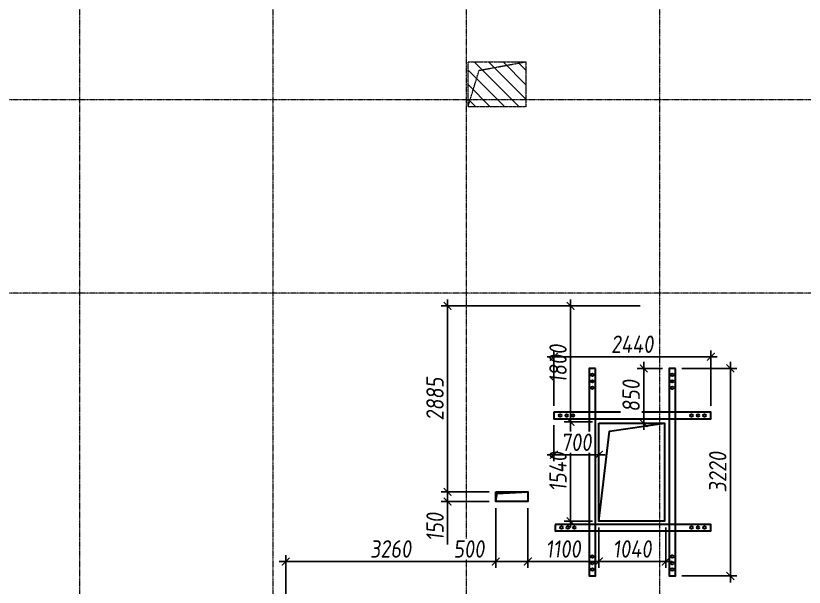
# Model space of a CAD drawing. Header units: millimetres. Extents: x -233751 to 529254, y -907864 to 285890.
# Drawn here: x -210224 to -197985, y -91964 to -83096 of the extents above; entities that cross this region are included whole.
import ezdxf

# ---------------------------------------------------------------- set-up
doc = ezdxf.new("R2010")
doc.units = ezdxf.units.MM
doc.linetypes.add('ADSK_Штриховая_ш2 п1', pattern=[3, 2, -1])
doc.linetypes.add('осевая', pattern=[2, 1.25, -0.25, 0.25, -0.25])
doc.layers.get('0').update_dxf_attribs({"lineweight": 30})
doc.layers.get('Defpoints').update_dxf_attribs({"lineweight": 0})
for name, color, linetype, lineweight in [('КР_Металл', 3, 'Continuous', 30), ('КР_Новые отверстия', 5, 'Continuous', 30), ('КР_Оси', 7, 'Continuous', 5), ('КР_Размеры отверстия', 7, 'Continuous', 5), ('КР_Размеры усиление', 1, 'Continuous', 5), ('КР_Сущ отверстия', 6, 'Continuous', 15)]:
    doc.layers.add(name, color=color, linetype=linetype, lineweight=lineweight)
doc.styles.add('ISOCPEUR', font='isocpeur.ttf', dxfattribs={"width": 0.85, "oblique": 7})
doc.dimstyles.new('R_100', dxfattribs={"dimtxt": 270, "dimasz": 120, "dimexe": 100, "dimexo": 100, "dimgap": 60, "dimtad": 1, "dimdec": 0, "dimrnd": 5, "dimzin": 0, "dimdsep": 46, "dimtxsty": 'ISOCPEUR', "dimblk": 'ARCHTICK', "dimcen": 0, "dimdle": 100, "dimclrd": 256, "dimclre": 256, "dimclrt": 256, "dimadec": 0, "dimazin": 0, "dimtfac": 2, "dimtdec": 0, "dimtmove": 0, "dimatfit": 3, "dimfxl": 1, "dimtvp": 3, "dimtfill": 1, "dimtolj": 1, "dimtzin": 0, "dimarcsym": 0})

# ---------------------------------------------------------------- blocks, each defined once
blk = doc.blocks.new('*U2186')
at = {"color": 0, "linetype": 'ByBlock', "lineweight": -2, "ltscale": 10}
blk.add_line((0, 0), (-71487, 0), dxfattribs=at)
blk = doc.blocks.new('*U2187')
at = {"color": 0, "linetype": 'ByBlock', "lineweight": -2, "ltscale": 10}
blk.add_line((0, 0), (-71487, 0), dxfattribs=at)
blk = doc.blocks.new('*U2195')
at = {"color": 0, "linetype": 'ByBlock', "lineweight": -2, "ltscale": 10}
blk.add_line((0, 0), (0, -53278), dxfattribs=at)
blk = doc.blocks.new('*U2196')
at = {"color": 0, "linetype": 'ByBlock', "lineweight": -2, "ltscale": 10}
blk.add_line((0, 0), (0, -53278), dxfattribs=at)
blk = doc.blocks.new('*U2197')
at = {"color": 0, "linetype": 'ByBlock', "lineweight": -2, "ltscale": 10}
blk.add_line((0, 0), (0, -53278), dxfattribs=at)
blk = doc.blocks.new('*U2198')
at = {"color": 0, "linetype": 'ByBlock', "lineweight": -2, "ltscale": 10}
blk.add_line((0, 0), (0, -53278), dxfattribs=at)
blk = doc.blocks.new('_ArchTick')
at = {"color": 0, "linetype": 'ByBlock', "const_width": 0.15}
blk.add_lwpolyline([(-0.5, -0.5), (0.5, 0.5)], dxfattribs=at)
blk = doc.blocks.new('*D1220')
at = {"layer": 'Defpoints', "color": 0, "transparency": 16777216}
for p in [(-201612, -89398), (-201173, -89398), (-201173, -90939)]:
    blk.add_point(p, dxfattribs=at)
at = {"layer": 'КР_Размеры отверстия', "lineweight": -2, "transparency": 16777216}
for p, q in [((-201612, -91039), (-201612, -89298)), ((-201273, -89398), (-201712, -89398)), ((-201273, -90939), (-201712, -90939))]:
    blk.add_line(p, q, dxfattribs=at)
at = {"layer": 'КР_Размеры отверстия', "lineweight": -2, "transparency": 16777216, "xscale": 120, "yscale": 120, "zscale": 120}
for p, rotation in [((-201612, -89398), 90), ((-201612, -90939), 270)]:
    blk.add_blockref('_ArchTick', p, dxfattribs=dict(at, rotation=rotation))
at = {"layer": 'КР_Размеры отверстия', "transparency": 16777216, "insert": (-201807, -90169), "char_height": 270, "attachment_point": 5, "rotation": 90, "style": 'ISOCPEUR', "bg_fill": 3, "box_fill_scale": 1.1, "bg_fill_color": 256, "bg_fill_true_color": 13158600, "bg_fill_transparency": 0}
blk.add_mtext('\\A1;1540', dxfattribs=at)
blk = doc.blocks.new('*D1221')
at = {"layer": 'Defpoints', "color": 0, "transparency": 16777216}
for p in [(-201612, -87599), (-200434, -87599), (-201173, -89398)]:
    blk.add_point(p, dxfattribs=at)
at = {"layer": 'КР_Размеры отверстия', "lineweight": -2, "transparency": 16777216}
for p, q in [((-201612, -89498), (-201612, -87499)), ((-200534, -87599), (-201712, -87599)), ((-201273, -89398), (-201712, -89398))]:
    blk.add_line(p, q, dxfattribs=at)
at = {"layer": 'КР_Размеры отверстия', "lineweight": -2, "transparency": 16777216, "xscale": 120, "yscale": 120, "zscale": 120}
for p, rotation in [((-201612, -87599), 90), ((-201612, -89398), 270)]:
    blk.add_blockref('_ArchTick', p, dxfattribs=dict(at, rotation=rotation))
at = {"layer": 'КР_Размеры отверстия', "transparency": 16777216, "insert": (-201807, -88499), "char_height": 270, "attachment_point": 5, "rotation": 90, "style": 'ISOCPEUR', "bg_fill": 3, "box_fill_scale": 1.1, "bg_fill_color": 256, "bg_fill_true_color": 13158600, "bg_fill_transparency": 0}
blk.add_mtext('\\A1;1800', dxfattribs=at)
blk = doc.blocks.new('*D1211')
at = {"layer": 'Defpoints', "color": 0, "transparency": 16777216}
for p in [(-202774, -90485), (-203521, -90635), (-202774, -90635)]:
    blk.add_point(p, dxfattribs=at)
at = {"layer": 'КР_Размеры отверстия', "lineweight": -2, "transparency": 16777216}
for p, q in [((-203521, -90385), (-203521, -90635)), ((-202874, -90485), (-203621, -90485)), ((-202874, -90635), (-203621, -90635)), ((-203521, -90635), (-203521, -91299))]:
    blk.add_line(p, q, dxfattribs=at)
at = {"layer": 'КР_Размеры отверстия', "lineweight": -2, "transparency": 16777216, "xscale": 120, "yscale": 120, "zscale": 120}
for p, rotation in [((-203521, -90485), 90), ((-203521, -90635), 270)]:
    blk.add_blockref('_ArchTick', p, dxfattribs=dict(at, rotation=rotation))
at = {"layer": 'КР_Размеры отверстия', "transparency": 16777216, "insert": (-203716, -91027), "char_height": 270, "attachment_point": 5, "rotation": 90, "style": 'ISOCPEUR', "bg_fill": 3, "box_fill_scale": 1.1, "bg_fill_color": 256, "bg_fill_true_color": 13158600, "bg_fill_transparency": 0}
blk.add_mtext('\\A1;150', dxfattribs=at)
blk = doc.blocks.new('*D1212')
at = {"layer": 'Defpoints', "color": 0, "transparency": 16777216}
for p in [(-203521, -87599), (-200434, -87599), (-202774, -90485)]:
    blk.add_point(p, dxfattribs=at)
at = {"layer": 'КР_Размеры отверстия', "lineweight": -2, "transparency": 16777216}
for p, q in [((-203521, -90585), (-203521, -87499)), ((-200534, -87599), (-203621, -87599)), ((-202874, -90485), (-203621, -90485))]:
    blk.add_line(p, q, dxfattribs=at)
at = {"layer": 'КР_Размеры отверстия', "lineweight": -2, "transparency": 16777216, "xscale": 120, "yscale": 120, "zscale": 120}
for p, rotation in [((-203521, -87599), 90), ((-203521, -90485), 270)]:
    blk.add_blockref('_ArchTick', p, dxfattribs=dict(at, rotation=rotation))
at = {"layer": 'КР_Размеры отверстия', "transparency": 16777216, "insert": (-203716, -89042), "char_height": 270, "attachment_point": 5, "rotation": 90, "style": 'ISOCPEUR', "bg_fill": 3, "box_fill_scale": 1.1, "bg_fill_color": 256, "bg_fill_true_color": 13158600, "bg_fill_transparency": 0}
blk.add_mtext('\\A1;2885', dxfattribs=at)
blk = doc.blocks.new('*D1213')
at = {"layer": 'Defpoints', "color": 0, "transparency": 16777216}
for p in [(-201173, -90939), (-200134, -90939), (-201173, -91565)]:
    blk.add_point(p, dxfattribs=at)
at = {"layer": 'КР_Размеры отверстия', "lineweight": -2, "transparency": 16777216}
for p, q in [((-201173, -91039), (-201173, -91665)), ((-200134, -91039), (-200134, -91665)), ((-200034, -91565), (-201273, -91565))]:
    blk.add_line(p, q, dxfattribs=at)
at = {"layer": 'КР_Размеры отверстия', "lineweight": -2, "transparency": 16777216, "xscale": 120, "yscale": 120, "zscale": 120, "rotation": 180}
blk.add_blockref('_ArchTick', (-201173, -91565), dxfattribs=at)
at = {"layer": 'КР_Размеры отверстия', "lineweight": -2, "transparency": 16777216, "xscale": 120, "yscale": 120, "zscale": 120}
blk.add_blockref('_ArchTick', (-200134, -91565), dxfattribs=at)
at = {"layer": 'КР_Размеры отверстия', "transparency": 16777216, "insert": (-200654, -91370), "char_height": 270, "attachment_point": 5, "style": 'ISOCPEUR', "bg_fill": 3, "box_fill_scale": 1.1, "bg_fill_color": 256, "bg_fill_true_color": 13158600, "bg_fill_transparency": 0}
blk.add_mtext('\\A1;1040', dxfattribs=at)
blk = doc.blocks.new('*D1214')
at = {"layer": 'Defpoints', "color": 0, "transparency": 16777216}
for p in [(-202774, -90635), (-202274, -90635), (-202774, -91565)]:
    blk.add_point(p, dxfattribs=at)
at = {"layer": 'КР_Размеры отверстия', "lineweight": -2, "transparency": 16777216}
for p, q in [((-202774, -90735), (-202774, -91665)), ((-202274, -90735), (-202274, -91665)), ((-202774, -91565), (-203483, -91565)), ((-202174, -91565), (-202774, -91565))]:
    blk.add_line(p, q, dxfattribs=at)
at = {"layer": 'КР_Размеры отверстия', "lineweight": -2, "transparency": 16777216, "xscale": 120, "yscale": 120, "zscale": 120, "rotation": 180}
blk.add_blockref('_ArchTick', (-202774, -91565), dxfattribs=at)
at = {"layer": 'КР_Размеры отверстия', "lineweight": -2, "transparency": 16777216, "xscale": 120, "yscale": 120, "zscale": 120}
blk.add_blockref('_ArchTick', (-202274, -91565), dxfattribs=at)
at = {"layer": 'КР_Размеры отверстия', "transparency": 16777216, "insert": (-203189, -91370), "char_height": 270, "attachment_point": 5, "style": 'ISOCPEUR', "bg_fill": 3, "box_fill_scale": 1.1, "bg_fill_color": 256, "bg_fill_true_color": 13158600, "bg_fill_transparency": 0}
blk.add_mtext('\\A1;500', dxfattribs=at)
blk = doc.blocks.new('*D1215')
at = {"layer": 'Defpoints', "color": 0, "transparency": 16777216}
for p in [(-202274, -90635), (-201173, -90939), (-202274, -91565)]:
    blk.add_point(p, dxfattribs=at)
at = {"layer": 'КР_Размеры отверстия', "lineweight": -2, "transparency": 16777216}
for p, q in [((-202274, -90735), (-202274, -91665)), ((-201173, -91039), (-201173, -91665)), ((-201073, -91565), (-202374, -91565))]:
    blk.add_line(p, q, dxfattribs=at)
at = {"layer": 'КР_Размеры отверстия', "lineweight": -2, "transparency": 16777216, "xscale": 120, "yscale": 120, "zscale": 120, "rotation": 180}
blk.add_blockref('_ArchTick', (-202274, -91565), dxfattribs=at)
at = {"layer": 'КР_Размеры отверстия', "lineweight": -2, "transparency": 16777216, "xscale": 120, "yscale": 120, "zscale": 120}
blk.add_blockref('_ArchTick', (-201173, -91565), dxfattribs=at)
at = {"layer": 'КР_Размеры отверстия', "transparency": 16777216, "insert": (-201724, -91370), "char_height": 270, "attachment_point": 5, "style": 'ISOCPEUR', "bg_fill": 3, "box_fill_scale": 1.1, "bg_fill_color": 256, "bg_fill_true_color": 13158600, "bg_fill_transparency": 0}
blk.add_mtext('\\A1;1100', dxfattribs=at)
blk = doc.blocks.new('*D1203')
at = {"layer": 'Defpoints', "color": 0, "transparency": 16777216}
for p in [(-202774, -90635), (-206034, -91565), (-206034, -93199)]:
    blk.add_point(p, dxfattribs=at)
at = {"layer": 'КР_Размеры отверстия', "lineweight": -2, "transparency": 16777216}
for p, q in [((-202774, -90735), (-202774, -91665)), ((-206034, -93099), (-206034, -91465)), ((-202674, -91565), (-206134, -91565))]:
    blk.add_line(p, q, dxfattribs=at)
at = {"layer": 'КР_Размеры отверстия', "lineweight": -2, "transparency": 16777216, "xscale": 120, "yscale": 120, "zscale": 120, "rotation": 180}
blk.add_blockref('_ArchTick', (-206034, -91565), dxfattribs=at)
at = {"layer": 'КР_Размеры отверстия', "lineweight": -2, "transparency": 16777216, "xscale": 120, "yscale": 120, "zscale": 120}
blk.add_blockref('_ArchTick', (-202774, -91565), dxfattribs=at)
at = {"layer": 'КР_Размеры отверстия', "transparency": 16777216, "insert": (-204404, -91370), "char_height": 270, "attachment_point": 5, "style": 'ISOCPEUR', "bg_fill": 3, "box_fill_scale": 1.1, "bg_fill_color": 256, "bg_fill_true_color": 13158600, "bg_fill_transparency": 0}
blk.add_mtext('\\A1;3260', dxfattribs=at)
blk = doc.blocks.new('*D1379')
at = {"layer": 'Defpoints', "color": 0, "transparency": 16777216}
for p in [(-199984, -88568), (-199984, -91789), (-199132, -91789)]:
    blk.add_point(p, dxfattribs=at)
at = {"layer": 'КР_Размеры усиление', "color": 3, "lineweight": -2, "transparency": 16777216}
for p, q in [((-199132, -88468), (-199132, -91889)), ((-199884, -88568), (-199032, -88568)), ((-199884, -91789), (-199032, -91789))]:
    blk.add_line(p, q, dxfattribs=at)
at = {"layer": 'КР_Размеры усиление', "color": 3, "lineweight": -2, "transparency": 16777216, "xscale": 120, "yscale": 120, "zscale": 120}
for p, rotation in [((-199132, -88568), 90), ((-199132, -91789), 270)]:
    blk.add_blockref('_ArchTick', p, dxfattribs=dict(at, rotation=rotation))
at = {"layer": 'КР_Размеры усиление', "color": 3, "transparency": 16777216, "insert": (-199327, -90178), "char_height": 270, "attachment_point": 5, "rotation": 90, "style": 'ISOCPEUR', "bg_fill": 3, "box_fill_scale": 1.1, "bg_fill_color": 256, "bg_fill_true_color": 13158600, "bg_fill_transparency": 0}
blk.add_mtext('\\A1;3220', dxfattribs=at)
blk = doc.blocks.new('*D1380')
at = {"layer": 'Defpoints', "color": 0, "transparency": 16777216}
for p in [(-199434, -88388), (-201873, -89248), (-199434, -89248)]:
    blk.add_point(p, dxfattribs=at)
at = {"layer": 'КР_Размеры усиление', "lineweight": -2, "transparency": 16777216}
for p, q in [((-201873, -89148), (-201873, -88288)), ((-199434, -89148), (-199434, -88288)), ((-201973, -88388), (-199334, -88388))]:
    blk.add_line(p, q, dxfattribs=at)
at = {"layer": 'КР_Размеры усиление', "lineweight": -2, "transparency": 16777216, "xscale": 120, "yscale": 120, "zscale": 120, "rotation": 180}
blk.add_blockref('_ArchTick', (-201873, -88388), dxfattribs=at)
at = {"layer": 'КР_Размеры усиление', "lineweight": -2, "transparency": 16777216, "xscale": 120, "yscale": 120, "zscale": 120}
blk.add_blockref('_ArchTick', (-199434, -88388), dxfattribs=at)
at = {"layer": 'КР_Размеры усиление', "transparency": 16777216, "insert": (-200654, -88193), "char_height": 270, "attachment_point": 5, "style": 'ISOCPEUR', "bg_fill": 3, "box_fill_scale": 1.1, "bg_fill_color": 256, "bg_fill_true_color": 13158600, "bg_fill_transparency": 0}
blk.add_mtext('\\A1;2440', dxfattribs=at)
blk = doc.blocks.new('*D1375')
at = {"layer": 'Defpoints', "color": 0, "transparency": 16777216}
for p in [(-201873, -89348), (-201173, -89419), (-201873, -89909)]:
    blk.add_point(p, dxfattribs=at)
at = {"layer": 'КР_Размеры усиление', "lineweight": -2, "transparency": 16777216}
for p, q in [((-201873, -89448), (-201873, -90009)), ((-201173, -89519), (-201173, -90009)), ((-201073, -89909), (-201973, -89909))]:
    blk.add_line(p, q, dxfattribs=at)
at = {"layer": 'КР_Размеры усиление', "lineweight": -2, "transparency": 16777216, "xscale": 120, "yscale": 120, "zscale": 120, "rotation": 180}
blk.add_blockref('_ArchTick', (-201873, -89909), dxfattribs=at)
at = {"layer": 'КР_Размеры усиление', "lineweight": -2, "transparency": 16777216, "xscale": 120, "yscale": 120, "zscale": 120}
blk.add_blockref('_ArchTick', (-201173, -89909), dxfattribs=at)
at = {"layer": 'КР_Размеры усиление', "transparency": 16777216, "insert": (-201523, -89714), "char_height": 270, "attachment_point": 5, "style": 'ISOCPEUR', "bg_fill": 3, "box_fill_scale": 1.1, "bg_fill_color": 256, "bg_fill_true_color": 13158600, "bg_fill_transparency": 0}
blk.add_mtext('\\A1;700', dxfattribs=at)
blk = doc.blocks.new('*D1376')
at = {"layer": 'Defpoints', "color": 0, "transparency": 16777216}
for p in [(-200477, -88568), (-200084, -88568), (-200134, -89419)]:
    blk.add_point(p, dxfattribs=at)
at = {"layer": 'КР_Размеры усиление', "color": 3, "lineweight": -2, "transparency": 16777216}
for p, q in [((-200477, -89519), (-200477, -88468)), ((-200184, -88568), (-200577, -88568)), ((-200234, -89419), (-200577, -89419))]:
    blk.add_line(p, q, dxfattribs=at)
at = {"layer": 'КР_Размеры усиление', "color": 3, "lineweight": -2, "transparency": 16777216, "xscale": 120, "yscale": 120, "zscale": 120}
for p, rotation in [((-200477, -88568), 90), ((-200477, -89419), 270)]:
    blk.add_blockref('_ArchTick', p, dxfattribs=dict(at, rotation=rotation))
at = {"layer": 'КР_Размеры усиление', "color": 3, "transparency": 16777216, "insert": (-200672, -88994), "char_height": 270, "attachment_point": 5, "rotation": 90, "style": 'ISOCPEUR', "bg_fill": 3, "box_fill_scale": 1.1, "bg_fill_color": 256, "bg_fill_true_color": 13158600, "bg_fill_transparency": 0}
blk.add_mtext('\\A1;850', dxfattribs=at)

msp = doc.modelspace()

# ---------------------------------------------------------------- hatches: boundary and pattern name
at = {"layer": 'КР_Сущ отверстия'}
h = msp.add_hatch(dxfattribs=at)
h.set_pattern_fill('ANSI31', scale=50, angle=90)
h.paths.add_polyline_path([(-202303.9, -83809.3), (-203203.9, -83809.3), (-203203.9, -84509.3), (-202303.9, -84509.3)])

# ---------------------------------------------------------------- linework, layer by layer
at = {"layer": 'КР_Металл'}
for centre in [(-200033.9, -88668.2), (-200033.9, -88768.2), (-200033.9, -88868.2)]:
    msp.add_circle(centre, 20, dxfattribs=at)
at = {"layer": 'КР_Металл', "color": 1}
for centre in [(-199733.9, -91038.8), (-199633.9, -91038.8), (-199533.9, -91038.8)]:
    msp.add_circle(centre, 20, dxfattribs=at)
at = {"layer": 'КР_Новые отверстия'}
for points in [[(-201173.4, -89418.9), (-200153.9, -89418.9), (-200153.9, -90938.8), (-201173.4, -90938.8)], [(-202774.1, -90485.3), (-202274.1, -90485.3), (-202274.1, -90635.3), (-202774.1, -90635.3)]]:
    msp.add_lwpolyline(points, close=True, dxfattribs=at)
for points in [[(-201173.4, -90938.8), (-201009.9, -89543.9), (-200153.9, -89418.9)], [(-202774.1, -90635.3), (-202749, -90510.8), (-202274.1, -90485.3)]]:
    msp.add_lwpolyline(points, dxfattribs=at)
at = {"layer": 'КР_Сущ отверстия', "linetype": 'ADSK_Штриховая_ш2 п1'}
msp.add_lwpolyline([(-203203.9, -83809.3), (-202303.9, -83809.3), (-202303.9, -84509.3), (-203203.9, -84509.3)], close=True, dxfattribs=at)
msp.add_lwpolyline([(-203203.9, -84509.3), (-203031.3, -83943.3), (-202303.9, -83809.3)], dxfattribs=at)

# ---------------------------------------------------------------- block references
at = {"layer": 'КР_Оси', "linetype": 'осевая'}
for name, p in [('*U2195', (-209232.7, -65636.9)), ('*U2196', (-206232.7, -65636.9)), ('*U2197', (-203232.7, -65636.9)), ('*U2187', (-150104.3, -84399.3)), ('*U2186', (-150104.3, -87399.3))]:
    msp.add_blockref(name, p, dxfattribs=at)

# ---------------------------------------------------------------- next in the draw order: dimensions: what is measured, and where the dimension line sits
at = {"layer": 'КР_Размеры отверстия'}
for base, p1, p2, picture, middle in [((-201612.1, -89398.2), (-201173.4, -90939.1), (-201173.4, -89398.2), '*D1220', (-201807.1, -90168.7)), ((-203520.6, -90635.3), (-202774.1, -90485.3), (-202774.1, -90635.3), '*D1211', (-203715.6, -91026.9))]:
    dim = msp.add_linear_dim(base=base, p1=p1, p2=p2, angle=90, dimstyle='R_100', override={"dimpost": '\\X'}, dxfattribs=at)
    dim.commit()
    dim.dimension.update_dxf_attribs({"geometry": picture, "text_midpoint": middle})

# ---------------------------------------------------------------- next in the draw order: dimensions: what is measured, and where the dimension line sits
dim = msp.add_linear_dim(base=(-201612.1, -87599.3), p1=(-201173.4, -89398.2), p2=(-200433.9, -87599.3), angle=90, dimstyle='R_100', override={"dimpost": '\\X'}, dxfattribs=at)
dim.commit()
dim.dimension.update_dxf_attribs({"geometry": '*D1221', "text_midpoint": (-201807.1, -88498.7)})
dim = msp.add_linear_dim(base=(-201173.3572, -91564.8012), p1=(-200133.9297, -90939.1273), p2=(-201173.3572, -90939.1273), dimstyle='R_100', override={"dimpost": '\\X'}, dxfattribs=at)
dim.commit()
dim.dimension.update_dxf_attribs({"geometry": '*D1213', "text_midpoint": (-200653.6435, -91369.8012)})

# ---------------------------------------------------------------- next in the draw order: linework, layer by layer
at = {"layer": 'КР_Металл'}
msp.add_lwpolyline([(-199983.9, -88568.2), (-200083.9, -88568.2), (-200083.9, -91788.8), (-199983.9, -91788.8)], close=True, dxfattribs=at)
for centre in [(-200033.9, -91488.8), (-200033.9, -91588.8), (-200033.9, -91688.8)]:
    msp.add_circle(centre, 20, dxfattribs=at)

# ---------------------------------------------------------------- next in the draw order: dimensions: what is measured, and where the dimension line sits
at = {"layer": 'КР_Размеры отверстия'}
dim = msp.add_linear_dim(base=(-203520.6, -87599.3), p1=(-202774.1, -90485.3), p2=(-200433.9, -87599.3), angle=90, dimstyle='R_100', override={"dimpost": '\\X'}, dxfattribs=at)
dim.commit()
dim.dimension.update_dxf_attribs({"geometry": '*D1212', "text_midpoint": (-203715.6, -89042.3)})

# ---------------------------------------------------------------- next in the draw order: linework, layer by layer
at = {"layer": 'КР_Металл'}
for centre in [(-201273.4, -88668.2), (-201273.4, -88768.2), (-201273.4, -88868.2)]:
    msp.add_circle(centre, 20, dxfattribs=at)
at = {"layer": 'КР_Металл', "color": 1}
for centre in [(-201773.4, -89298.2), (-201673.4, -89298.2), (-201573.4, -89298.2)]:
    msp.add_circle(centre, 20, dxfattribs=at)

# ---------------------------------------------------------------- next in the draw order: dimensions: what is measured, and where the dimension line sits
at = {"layer": 'КР_Размеры отверстия'}
dim = msp.add_linear_dim(base=(-202774.1, -91564.8), p1=(-202274.1, -90635.3), p2=(-202774.1, -90635.3), dimstyle='R_100', override={"dimpost": '\\X'}, dxfattribs=at)
dim.commit()
dim.dimension.update_dxf_attribs({"geometry": '*D1214', "text_midpoint": (-203188.7, -91369.8)})

# ---------------------------------------------------------------- next in the draw order: dimensions: what is measured, and where the dimension line sits
for base, p1, p2, picture, middle in [((-206033.9, -91564.8), (-202774.1, -90635.3), (-206033.9, -93199.3), '*D1203', (-204404, -91369.8)), ((-202274.1, -91564.8), (-201173.4, -90939.1), (-202274.1, -90635.3), '*D1215', (-201723.7, -91369.8))]:
    dim = msp.add_linear_dim(base=base, p1=p1, p2=p2, dimstyle='R_100', override={"dimpost": '\\X'}, dxfattribs=at)
    dim.commit()
    dim.dimension.update_dxf_attribs({"geometry": picture, "text_midpoint": middle})

# ---------------------------------------------------------------- next in the draw order: linework, layer by layer
at = {"layer": 'КР_Металл'}
msp.add_lwpolyline([(-201223.4, -88568.2), (-201323.4, -88568.2), (-201323.4, -91788.8), (-201223.4, -91788.8)], close=True, dxfattribs=at)
at = {"layer": 'КР_Металл', "color": 1}
msp.add_lwpolyline([(-201853.4, -90988.8), (-201853.4, -91088.8), (-199433.9, -91088.8), (-199433.9, -90988.8)], close=True, dxfattribs=at)
for centre in [(-201753.4, -91038.8), (-201653.4, -91038.8), (-201553.4, -91038.8)]:
    msp.add_circle(centre, 20, dxfattribs=at)
at = {"layer": 'КР_Металл'}
for centre in [(-201273.4, -91488.8), (-201273.4, -91588.8), (-201273.4, -91688.8)]:
    msp.add_circle(centre, 20, dxfattribs=at)

# ---------------------------------------------------------------- next in the draw order: dimensions: what is measured, and where the dimension line sits
at = {"layer": 'КР_Размеры усиление'}
dim = msp.add_linear_dim(base=(-199131.5, -91788.8), p1=(-199983.9, -88568.2), p2=(-199983.9, -91788.8), angle=90, dimstyle='R_100', override={"dimpost": '\\X', "dimclrd": 3, "dimclre": 3, "dimclrt": 3}, dxfattribs=at)
dim.commit()
dim.dimension.update_dxf_attribs({"geometry": '*D1379', "text_midpoint": (-199326.5, -90178.5)})

# ---------------------------------------------------------------- next in the draw order: linework, layer by layer
at = {"layer": 'КР_Металл', "color": 1}
msp.add_lwpolyline([(-201873.4, -89248.2), (-201873.4, -89348.2), (-199433.9, -89348.2), (-199433.9, -89248.2)], close=True, dxfattribs=at)
for centre in [(-199733.9, -89298.2), (-199633.9, -89298.2), (-199533.9, -89298.2)]:
    msp.add_circle(centre, 20, dxfattribs=at)

# ---------------------------------------------------------------- next in the draw order: dimensions: what is measured, and where the dimension line sits
at = {"layer": 'КР_Размеры усиление'}
for base, p1, p2, picture, middle in [((-199433.9297, -88387.7369), (-201873.3572, -89248.1817), (-199433.9297, -89248.1817), '*D1380', (-200653.6435, -88192.7369)), ((-201873.4, -89909), (-201173.4, -89418.9), (-201873.4, -89348.2), '*D1375', (-201523.4, -89714))]:
    dim = msp.add_linear_dim(base=base, p1=p1, p2=p2, dimstyle='R_100', override={"dimpost": '\\X'}, dxfattribs=at)
    dim.commit()
    dim.dimension.update_dxf_attribs({"geometry": picture, "text_midpoint": middle})

# ---------------------------------------------------------------- next in the draw order: dimensions: what is measured, and where the dimension line sits
dim = msp.add_linear_dim(base=(-200477.1, -88568.2), p1=(-200133.9, -89418.9), p2=(-200083.9, -88568.2), angle=90, dimstyle='R_100', override={"dimpost": '\\X', "dimclrd": 3, "dimclre": 3, "dimclrt": 3}, dxfattribs=at)
dim.commit()
dim.dimension.update_dxf_attribs({"geometry": '*D1376', "text_midpoint": (-200672.1, -88993.5)})

# ---------------------------------------------------------------- next in the draw order: block references
at = {"layer": 'КР_Оси', "linetype": 'осевая'}
msp.add_blockref('*U2198', (-200232.7, -65636.9), dxfattribs=at)

doc.saveas('drawing.dxf')
